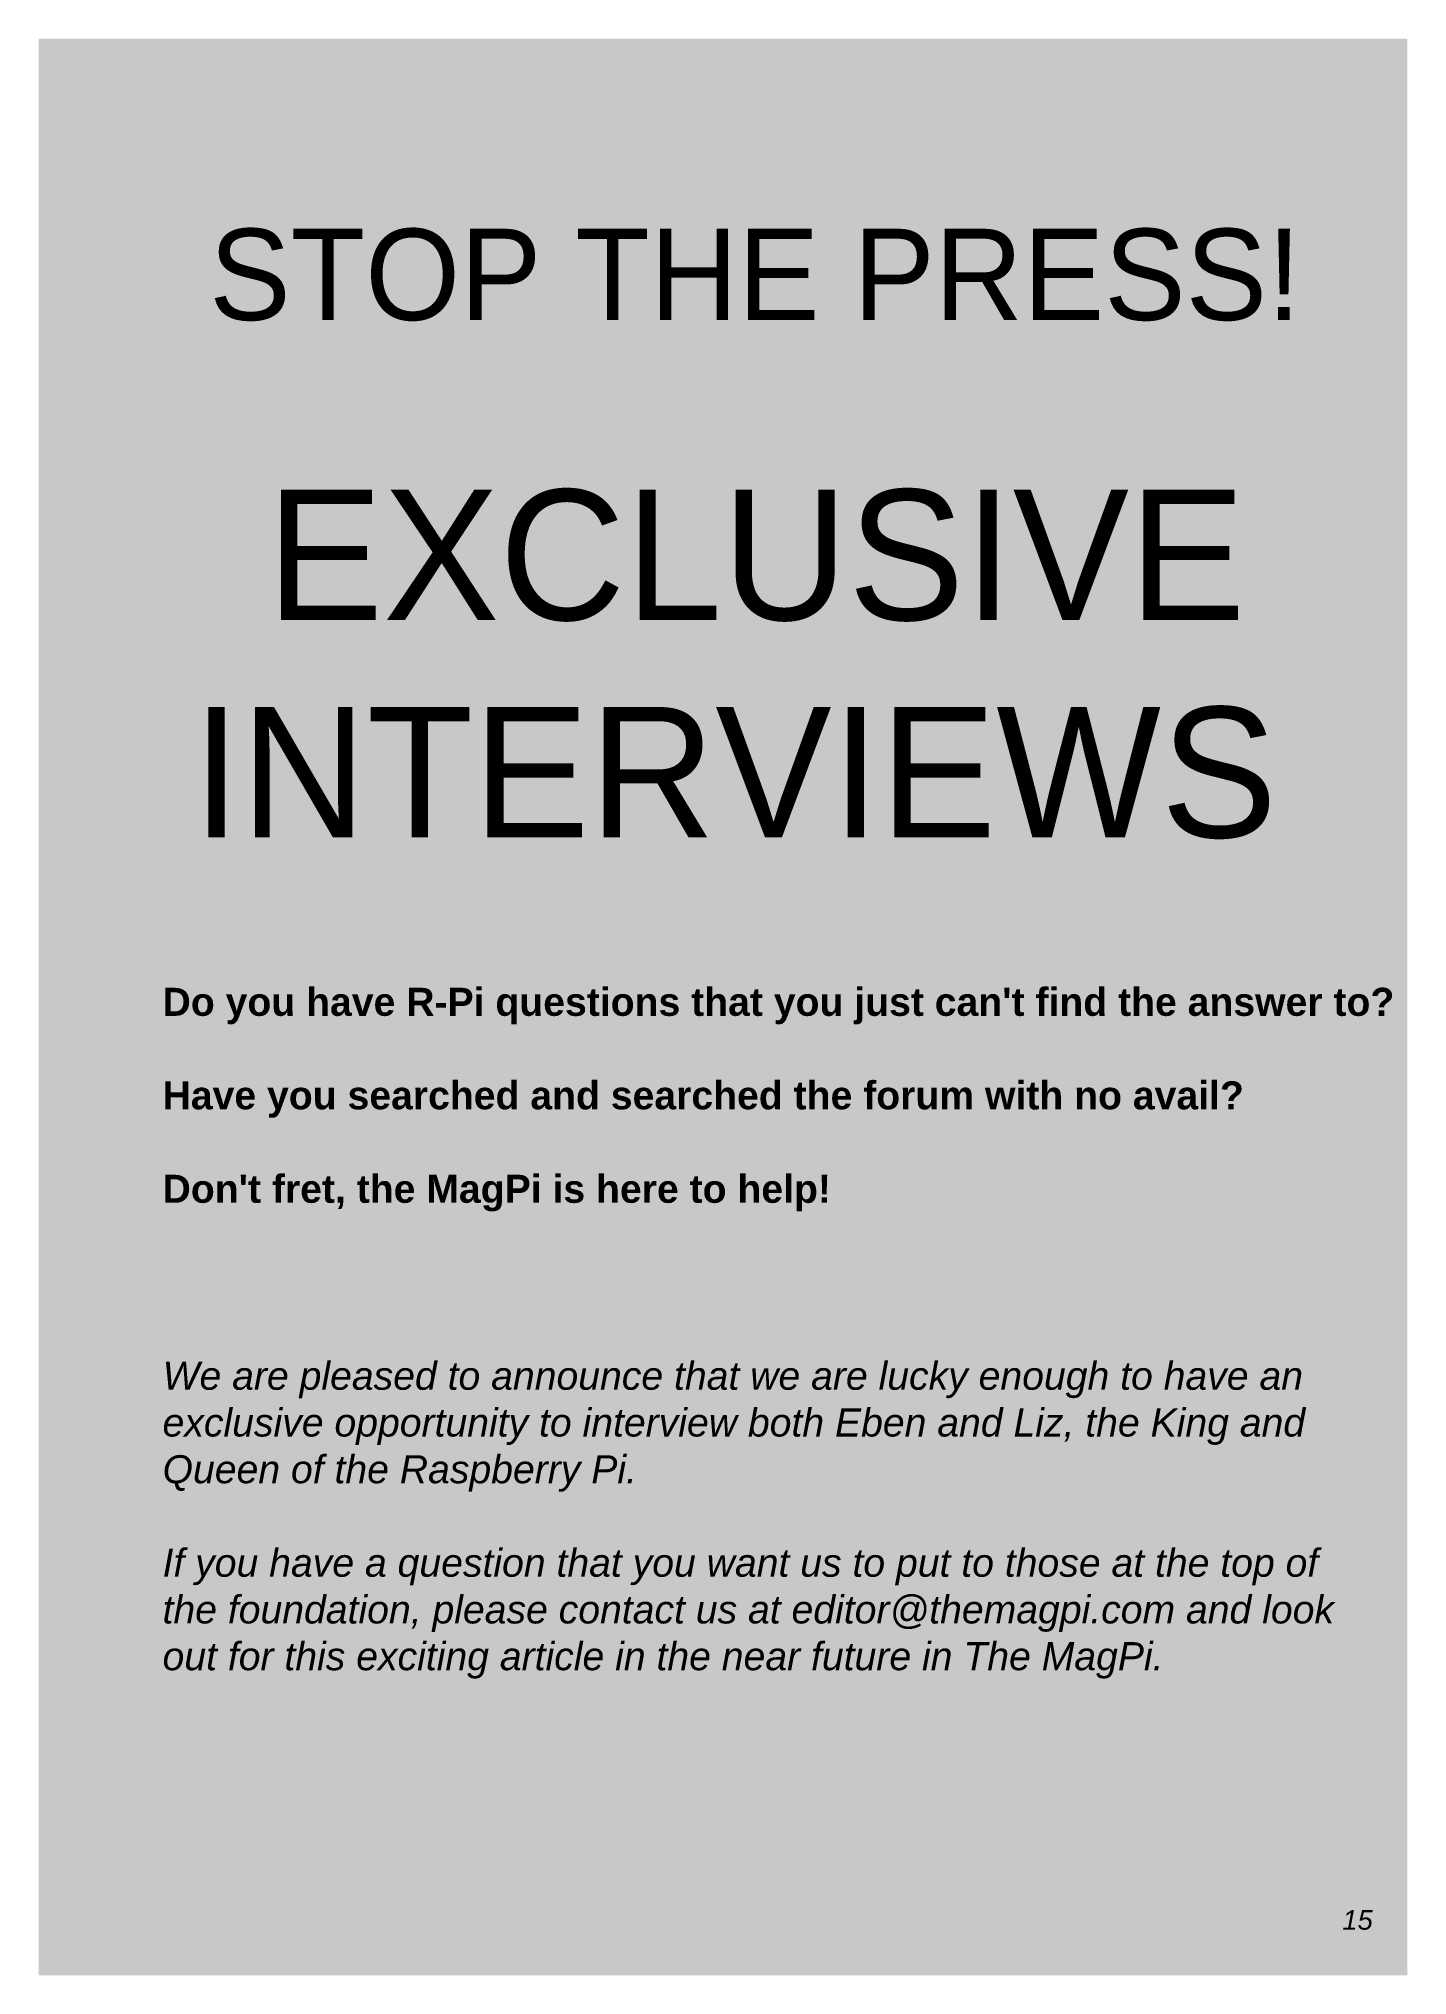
# Paper-space layout 'Page15' of a CAD drawing. Header units: millimetres. Extents: x -3 to 207, y -3 to 294.
# The model-space entities are those that its viewports show. They can reach past a viewport. Long polylines and large blocks are cut down to what shows.
import ezdxf

# ---------------------------------------------------------------- set-up
doc = ezdxf.new("R2010")
doc.units = ezdxf.units.MM
doc.layers.get('Defpoints').update_dxf_attribs({"color": 6})
for name, color, linetype in [('Background Fill', 3, 'Continuous'), ('Images', 7, 'Continuous'), ('Text', 7, 'Continuous')]:
    doc.layers.add(name, color=color, linetype=linetype)
doc.layers.get('Defpoints').off()
doc.styles.get("Standard").update_dxf_attribs({"font": 'arial.ttf'})

msp = doc.modelspace()

# ---------------------------------------------------------------- hatches: boundary and pattern name
at = {"layer": 'Background Fill'}
h = msp.add_hatch(color=256, dxfattribs=at)
h.dxf.hatch_style = 1
h.set_gradient(color1=(236, 211, 141), tint=1, name='HEMISPHERICAL')
h.paths.add_polyline_path([(420, 297), (210, 297), (210, 0), (420, 0)])

# ---------------------------------------------------------------- texts
at = {"layer": 'Images', "attachment_point": 1}
for s, width, insert, char_height in [('\\pi7.1677;{\\fStylus BT|b0|i0|c0|p34;\\H1.4x;\\C242;\\c3540943;STOP THE PRESS!\\fTop Secret Without Lines|b0|i0|c0|p2;\\H0.71429x;\\P\\pi90.317;\\P\\pi15.991;\\H2x;\\C38;\\c1191503;EXCLUSIVE\\P\\pi4.5723;INTERVIEWS}', 180.634, (229, 267.86), 10), ("{\\fArial|b1|i0|c0|p34;\\C37;\\c2254209;Do you have R-Pi questions that you just can't find the answer to?\\P \\PHave you searched and searched the forum with no avail?\\P\\PDon't fret, the MagPi is here to help!\\P\\P\\P\\fArial|b0|i0|c0|p34;\\P\\fArial|b0|i1|c0|p34;We are pleased to announce that we are lucky enough to have an exclusive opportunity to interview both Eben and Liz, the King and Queen of the Raspberry Pi.\\P\\PIf you have a question that you want us to put to those at the top of the foundation, please contact us at editor@themagpi.com and look out for this exciting article in the near future in The MagPi.}", 181, (229, 151.45), 4.3)]:
    msp.add_mtext_dynamic_manual_height_columns(s, width=width, gutter_width=12.5, heights=[0], dxfattribs=dict(at, insert=insert, char_height=char_height))
at = {"layer": 'Text', "insert": (410, 10), "char_height": 3, "attachment_point": 1}
msp.add_mtext_dynamic_manual_height_columns('{\\fArial|b0|i1|c0|p34;15}', width=10, gutter_width=12.5, heights=[0], dxfattribs=at)

psp = doc.layouts.new('Page15')

# ---------------------------------------------------------------- viewports
at = {"layer": 'Defpoints'}
psp.add_viewport(center=(101.67, 145.56), size=(209.97, 296.994), view_center_point=(314.98, 148.51), view_height=296.994, dxfattribs=at)

doc.saveas('drawing.dxf')
